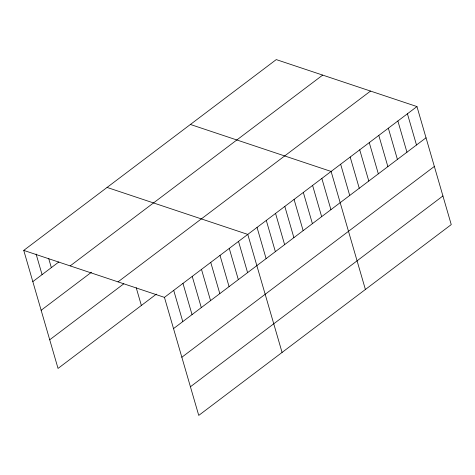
<?xml version="1.0" encoding="UTF-8"?>
<svg xmlns="http://www.w3.org/2000/svg" width="475" height="475" viewBox="0 0 475 475"><rect width="100%" height="100%" fill="white"/><g stroke="black" fill="none" stroke-linecap="round" stroke-linejoin="round"><path stroke-width="0.71" d="M23.75 250.396L276.254 59.595L416.961 106.572L451.25 224.604L198.746 415.405L164.451 297.374L23.75 250.396L58.039 368.428L156.412 294.096M32.822 281.622L58.864 261.945M70.181 265.899L322.685 75.097M41.147 310.27L91.485 272.228M118.02 281.871L370.524 91.069M49.721 339.785L123.785 283.812M164.451 297.374L416.961 106.572M173.523 328.599L426.027 137.798M181.848 357.247L434.352 166.44M190.422 386.763L442.926 195.955M190.404 124.468L331.105 171.445L365.4 289.477M107.077 187.429L247.778 234.407L282.073 352.444M407.419 113.78L416.492 145.006M397.878 120.988L406.95 152.214M388.342 128.197L397.415 159.422M378.801 135.405L387.873 166.63M369.265 142.613L378.332 173.838M359.723 149.821L368.796 181.046M350.182 157.029L359.254 188.254M340.646 164.237L349.719 195.463M321.848 178.44L330.921 209.665M312.592 185.434L321.658 216.659M303.329 192.434L312.402 223.66M294.072 199.429L303.145 230.654M284.816 206.423L293.882 237.648M275.553 213.423L284.626 244.649M266.297 220.418L275.369 251.643M257.04 227.412L266.107 258.637M238.521 241.407L247.594 272.632M229.265 248.401L238.331 279.627M220.002 255.396L229.075 286.621M210.746 262.396L219.818 293.621M201.489 269.39L210.556 300.616M192.227 276.385L201.299 307.61M182.97 283.385L192.042 314.61M173.713 290.379L182.78 321.605M136.218 287.731L141.366 305.467M48.658 258.406L51.342 267.633M36.1 254.048L42.079 274.627"/></g></svg>
